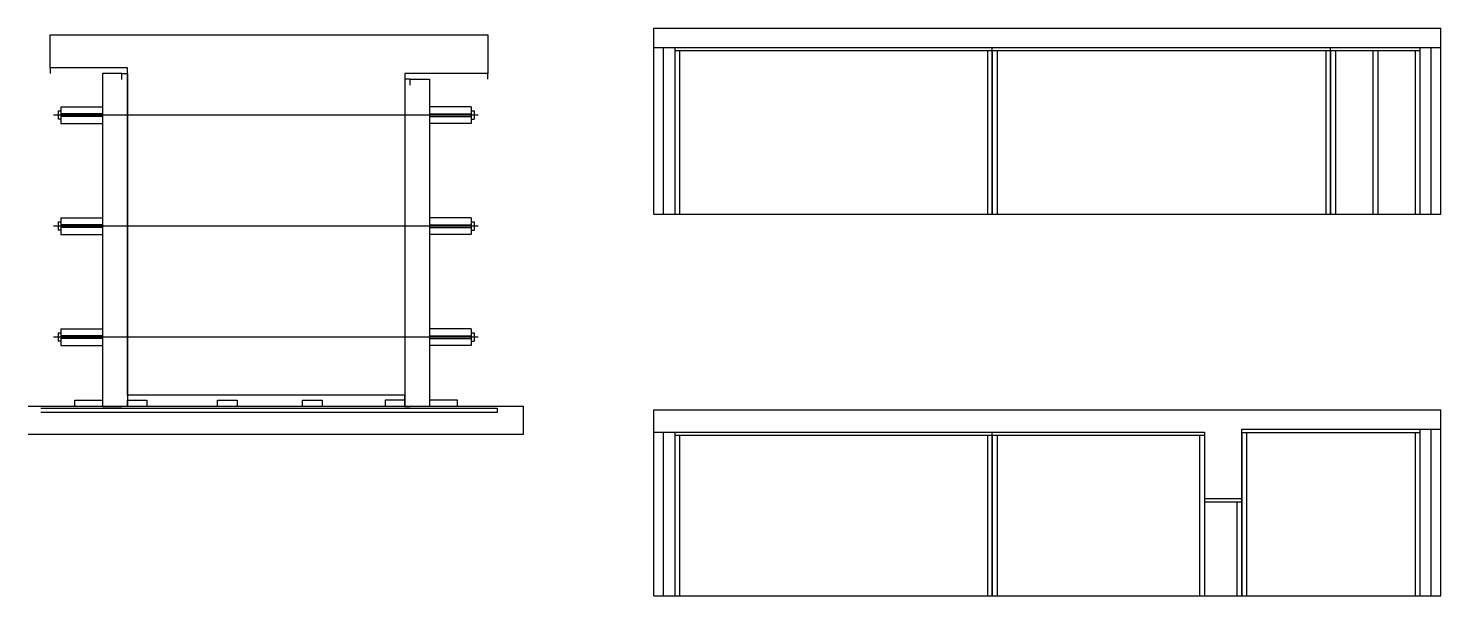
# Model space of a CAD drawing. Header units: metres. Extents: x 4439 to 5457, y 9891 to 10300.
import ezdxf

# ---------------------------------------------------------------- set-up
doc = ezdxf.new("R2010")
doc.units = ezdxf.units.M
for name, color, linetype in [('barrote', 7, 'Continuous'), ('CONCRETO', 7, 'Continuous'), ('COTA', 7, 'Continuous'), ('Madeira', 7, 'Continuous'), ('Painéis', 7, 'Continuous'), ('SARR_2.2x7', 7, 'Continuous'), ('SARR_3.5x7', 7, 'Continuous'), ('SCO-___-LAJ', 7, 'Continuous'), ('TENSOR', 7, 'Continuous')]:
    doc.layers.add(name, color=color, linetype=linetype)

msp = doc.modelspace()

# ---------------------------------------------------------------- linework, layer by layer
at = {"color": 7, "lineweight": 25}
for p, q in [((4460, 10240.8), (4460, 10234.8)), ((4460, 10240.8), (4462, 10240.8)), ((4462, 10243.8), (4462, 10231.8)), ((4462, 10243.8), (4492, 10243.8)), ((4492, 10238.8), (4462, 10238.8)), ((4758, 10243.8), (4728, 10243.8)), ((4728, 10238.8), (4758, 10238.8)), ((4758, 10243.8), (4758, 10231.8)), ((4758, 10240.8), (4760, 10240.8)), ((4760, 10240.8), (4760, 10234.8)), ((4462, 10234.8), (4460, 10234.8)), ((4492, 10236.8), (4462, 10236.8)), ((4462, 10231.8), (4492, 10231.8)), ((4728, 10236.8), (4758, 10236.8)), ((4758, 10231.8), (4728, 10231.8)), ((4758, 10234.8), (4760, 10234.8)), ((4460, 10160.8), (4460, 10154.8)), ((4460, 10160.8), (4462, 10160.8)), ((4462, 10163.8), (4462, 10151.8)), ((4462, 10163.8), (4492, 10163.8)), ((4492, 10158.8), (4462, 10158.8)), ((4492, 10156.8), (4462, 10156.8)), ((4758, 10163.8), (4728, 10163.8)), ((4728, 10158.8), (4758, 10158.8)), ((4728, 10156.8), (4758, 10156.8)), ((4758, 10163.8), (4758, 10151.8)), ((4758, 10160.8), (4760, 10160.8)), ((4760, 10160.8), (4760, 10154.8)), ((4462, 10154.8), (4460, 10154.8)), ((4462, 10151.8), (4492, 10151.8)), ((4758, 10151.8), (4728, 10151.8)), ((4758, 10154.8), (4760, 10154.8)), ((4460, 10080.8), (4460, 10074.8)), ((4460, 10080.8), (4462, 10080.8)), ((4462, 10074.8), (4460, 10074.8)), ((4462, 10083.8), (4462, 10071.8)), ((4462, 10083.8), (4492, 10083.8)), ((4492, 10078.8), (4462, 10078.8)), ((4492, 10076.8), (4462, 10076.8)), ((4758, 10083.8), (4728, 10083.8)), ((4728, 10078.8), (4758, 10078.8)), ((4728, 10076.8), (4758, 10076.8)), ((4758, 10083.8), (4758, 10071.8)), ((4758, 10080.8), (4760, 10080.8)), ((4758, 10074.8), (4760, 10074.8)), ((4760, 10080.8), (4760, 10074.8)), ((4462, 10071.8), (4492, 10071.8)), ((4758, 10071.8), (4728, 10071.8))]:
    msp.add_line(p, q, dxfattribs=at)
at = {"layer": 'barrote', "color": 7, "lineweight": 25}
msp.add_lwpolyline([(4438.5, 10007.8), (4795.7, 10007.8), (4795.7, 10027.8), (4438.5, 10027.8)], dxfattribs=at)
at = {"layer": 'CONCRETO', "color": 7, "lineweight": 25}
msp.add_lwpolyline([(4454.4, 10271.8), (4454.4, 10295.8), (4770, 10295.8), (4770, 10267.8), (4710, 10267.8), (4710, 10035.8), (4510, 10035.8), (4510, 10271.8)], dxfattribs=at)
at = {"layer": 'COTA', "color": 7, "lineweight": 25}
for p, q in [((4889.7, 10300.5), (5457.2, 10300.5)), ((4889.7, 10286.5), (4889.7, 10300.5)), ((5457.2, 10286.5), (5457.2, 10300.5)), ((4889.7, 10025.3), (5457.2, 10025.3)), ((4889.7, 10009.3), (4889.7, 10025.3)), ((5457.2, 10011.3), (5457.2, 10025.3))]:
    msp.add_line(p, q, dxfattribs=at)
at = {"layer": 'Madeira', "color": 7, "lineweight": 25}
for points in [[(4506, 10263.4), (4506, 10267.8), (4492, 10267.8), (4492, 10263.4)], [(4506, 10267.8), (4492, 10267.8), (4492, 10027.8), (4506, 10027.8)], [(4714, 10259.4), (4714, 10263.8), (4728, 10263.8), (4728, 10259.4)], [(4714, 10263.8), (4728, 10263.8), (4728, 10027.8), (4714, 10027.8)], [(4472, 10027.8), (4472, 10032.2), (4492, 10032.2), (4492, 10027.8)], [(4510, 10027.8), (4510, 10032.2), (4524, 10032.2), (4524, 10027.8)], [(4575.1, 10027.8), (4575.1, 10032.2), (4589.1, 10032.2), (4589.1, 10027.8)], [(4636.4, 10027.8), (4636.4, 10032.2), (4650.4, 10032.2), (4650.4, 10027.8)], [(4710, 10027.8), (4710, 10032.2), (4696, 10032.2), (4696, 10027.8)], [(4748, 10027.8), (4748, 10032.2), (4728, 10032.2), (4728, 10027.8)]]:
    msp.add_lwpolyline(points, dxfattribs=at)
at = {"layer": 'Painéis', "color": 7, "lineweight": 25}
for p, q in [((4889.7, 10286.5), (5457.2, 10286.5)), ((4889.7, 10166.5), (4889.7, 10286.5)), ((5133.7, 10166.5), (5133.7, 10286.5)), ((5377.7, 10166.5), (5377.7, 10286.5)), ((5457.2, 10166.5), (5457.2, 10286.5)), ((4889.7, 10166.5), (5457.2, 10166.5)), ((4889.7, 10009.3), (5286.7, 10009.3)), ((4889.7, 9891.3), (4889.7, 10009.3)), ((5133.7, 9891.3), (5133.7, 10009.3)), ((5286.7, 10009.3), (5286.7, 9961.3)), ((5313.7, 10011.3), (5457.2, 10011.3)), ((5313.7, 9891.3), (5313.7, 10011.3)), ((5457.2, 9891.3), (5457.2, 10011.3)), ((5286.7, 9961.3), (5313.7, 9961.3)), ((4889.7, 9891.3), (5457.2, 9891.3))]:
    msp.add_line(p, q, dxfattribs=at)
for points in [[(4510, 10267.8), (4510, 10271.8), (4454.4, 10271.8), (4454.4, 10267.8)], [(4506, 10267.8), (4510, 10267.8), (4510, 10027.8), (4506, 10027.8)], [(4770, 10263.8), (4770, 10267.8), (4710, 10267.8), (4710, 10263.8)], [(4714, 10263.8), (4710, 10263.8), (4710, 10027.8), (4714, 10027.8)], [(4710, 10032.2), (4710, 10035.8), (4510, 10035.8), (4510, 10032.2)]]:
    msp.add_lwpolyline(points, dxfattribs=at)
at = {"layer": 'SARR_2.2x7', "color": 7, "lineweight": 25}
for p, q in [((4896.7, 10166.5), (4896.7, 10286.5)), ((4904.7, 10284.3), (5133.7, 10284.3)), ((5133.7, 10284.3), (5442.2, 10284.3)), ((5450.2, 10166.5), (5450.2, 10286.5)), ((4896.7, 9891.3), (4896.7, 10009.3)), ((4904.7, 10007.1), (5133.7, 10007.1)), ((5133.7, 10007.1), (5286.7, 10007.1)), ((5313.7, 10009.1), (5442.2, 10009.1)), ((5450.2, 9891.3), (5450.2, 10011.3)), ((5286.7, 9959.1), (5313.7, 9959.1))]:
    msp.add_line(p, q, dxfattribs=at)
at = {"layer": 'SARR_3.5x7', "color": 7, "lineweight": 25}
for p, q in [((4904.7, 10286.5), (4904.7, 10166.5)), ((4908.2, 10284.3), (4908.2, 10166.5)), ((5130.2, 10284.3), (5130.2, 10166.5)), ((5133.7, 10284.3), (5133.7, 10166.5)), ((5137.2, 10284.3), (5137.2, 10166.5)), ((5374.2, 10284.3), (5374.2, 10166.5)), ((5377.7, 10284.3), (5377.7, 10166.5)), ((5381.2, 10284.3), (5381.2, 10166.5)), ((5408.2, 10284.3), (5408.2, 10166.5)), ((5411.7, 10284.3), (5411.7, 10166.5)), ((5438.7, 10284.3), (5438.7, 10166.5)), ((5442.2, 10286.5), (5442.2, 10166.5)), ((4904.7, 10166.5), (4908.2, 10166.5)), ((5130.2, 10166.5), (5133.7, 10166.5)), ((5133.7, 10166.5), (5137.2, 10166.5)), ((4904.7, 10009.3), (4904.7, 9891.3)), ((4908.2, 10007.1), (4908.2, 9891.3)), ((5130.2, 10007.1), (5130.2, 9891.3)), ((5133.7, 10007.1), (5133.7, 9891.3)), ((5137.2, 10007.1), (5137.2, 9891.3)), ((5283.2, 10007.1), (5283.2, 9891.3)), ((5286.7, 10007.1), (5286.7, 9891.3)), ((5313.7, 10009.1), (5313.7, 9891.3)), ((5317.2, 10009.1), (5317.2, 9891.3)), ((5438.7, 10009.1), (5438.7, 9891.3)), ((5442.2, 10011.3), (5442.2, 9891.3)), ((5310.2, 9959.1), (5310.2, 9891.3)), ((4904.7, 9891.3), (4908.2, 9891.3)), ((5130.2, 9891.3), (5133.7, 9891.3)), ((5133.7, 9891.3), (5137.2, 9891.3)), ((5313.7, 9891.3), (5317.2, 9891.3))]:
    msp.add_line(p, q, dxfattribs=at)
at = {"layer": 'SCO-___-LAJ', "color": 7, "lineweight": 25}
msp.add_lwpolyline([(4447.5, 10026.5), (4776.8, 10026.5), (4776.8, 10023.3), (4447.5, 10023.3)], dxfattribs=at)
at = {"layer": 'TENSOR', "color": 7, "lineweight": 25}
for p, q in [((4763, 10237.8), (4456.7, 10237.8)), ((4763, 10157.8), (4456.7, 10157.8)), ((4763, 10077.8), (4456.7, 10077.8))]:
    msp.add_line(p, q, dxfattribs=at)

doc.saveas('drawing.dxf')
